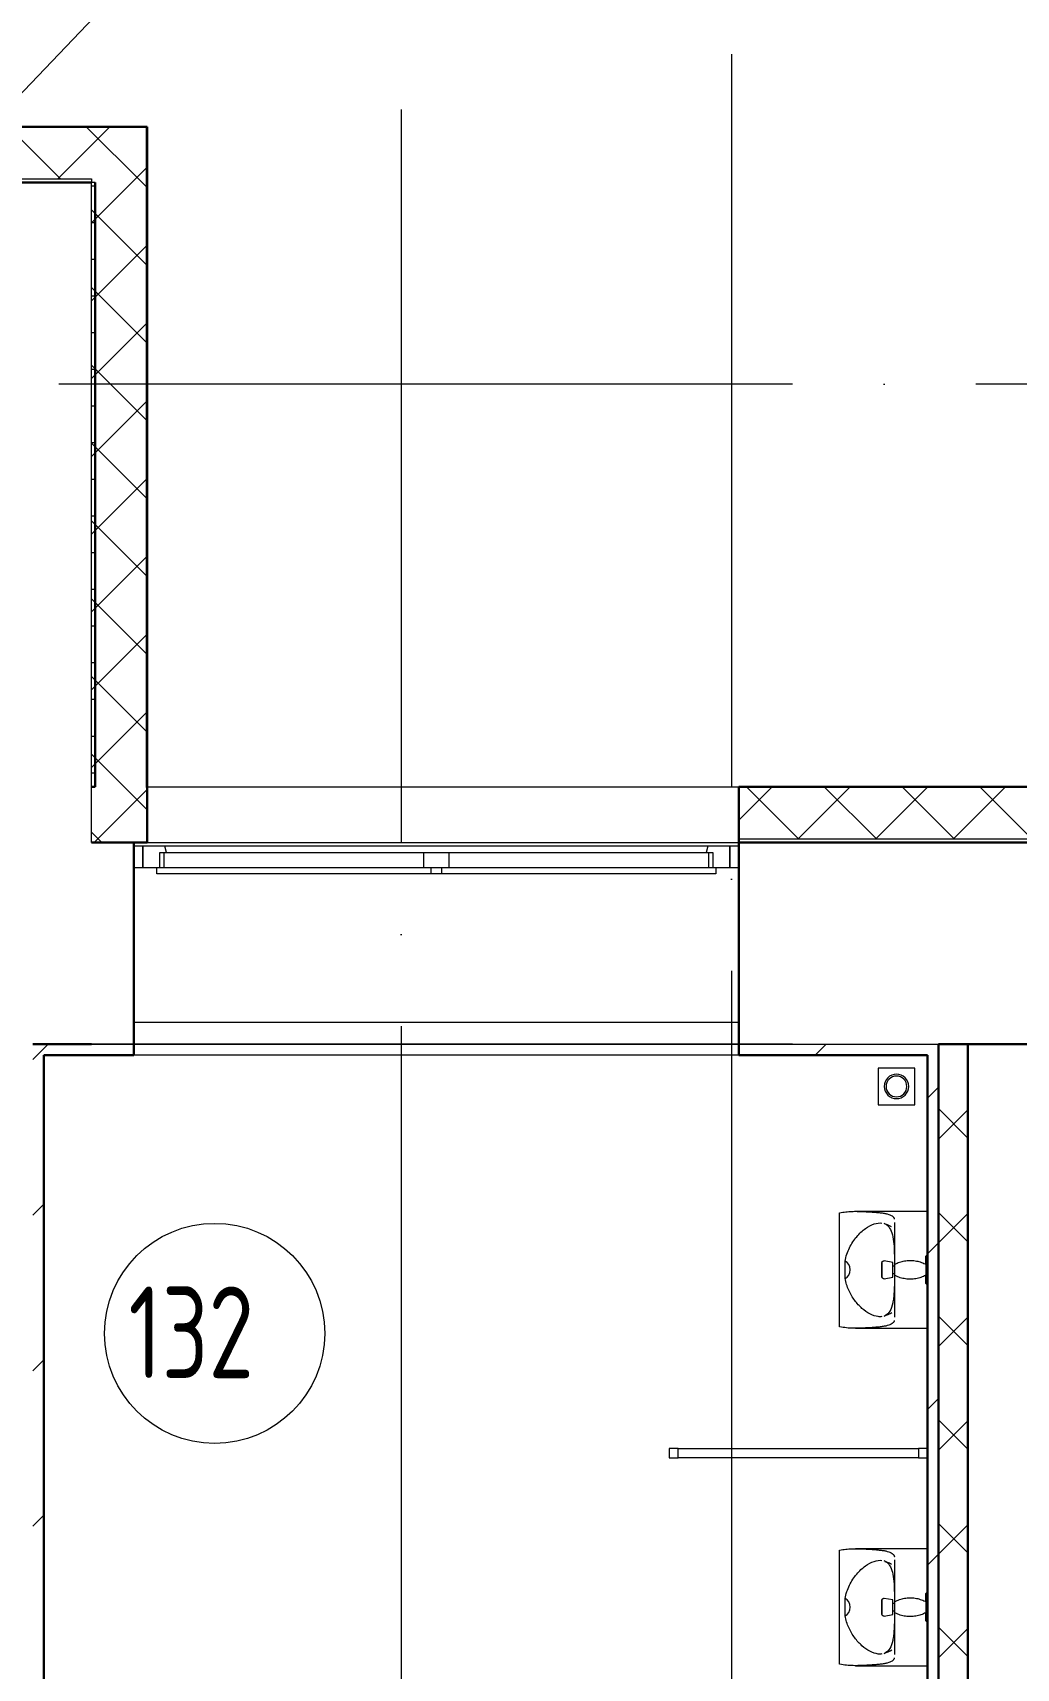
# Model space of a CAD drawing. Header units: millimetres. Extents: x -87434 to 499450, y -468665 to 122144.
# Drawn here: x -17663 to -14981, y -7045 to -2585 of the extents above; entities that cross this region are included whole.
import ezdxf

# ---------------------------------------------------------------- set-up
doc = ezdxf.new("R2010")
doc.units = ezdxf.units.MM
doc.linetypes.add('ADSK_Линия сетки', pattern=[25, 20, -2.5, 0, -2.5])
for name, color, linetype, lineweight in [('_ Окна', 7, 'Continuous', 9), ('Витраж', 7, 'Continuous', 9), ('Марки помещений', 252, 'Continuous', 20), ('Окна', 252, 'Continuous', 9), ('Оси', 252, 'Continuous', 9), ('Сантехника', 252, 'Continuous', 9), ('Стены внутренние', 7, 'Continuous', 18), ('Стены наружные', 7, 'Continuous', 18), ('Стены штриховка', 252, 'Continuous', 9)]:
    doc.layers.add(name, color=color, linetype=linetype, lineweight=lineweight)
doc.layers.add('Радиофикация', color=7, linetype='Continuous')
doc.styles.add('GOST Common_3', font='', dxfattribs={"height": 3.5})
doc.styles.get('GOST Common_3').set_extended_font_data('GOST 2.304 type A')

# ---------------------------------------------------------------- blocks, each defined once
blk = doc.blocks.new('1 этаж')
at = {"layer": '_ Окна', "color": 251, "true_color": 0x636466}
for p, q in [((-17360.4, -4803.7), (-17385.4, -4803.7)), ((-17360.4, -4861.7), (-17360.4, -4803.7)), ((-15735.4, -4803.7), (-15760.4, -4803.7)), ((-15760.4, -4803.7), (-15760.4, -4861.7)), ((-17385.4, -4861.7), (-17360.4, -4861.7)), ((-15760.4, -4861.7), (-15735.4, -4861.7))]:
    blk.add_line(p, q, dxfattribs=at)
at = {"layer": '_ Окна', "color": 251, "lineweight": 18, "true_color": 0x636466}
for p, q in [((-17300.9, -4803.7), (-17360.4, -4803.7)), ((-17360.4, -4803.7), (-17360.4, -4861.7)), ((-17296.4, -4820.7), (-17300.9, -4803.7)), ((-15819.8, -4803.7), (-15824.4, -4820.7)), ((-15760.4, -4803.7), (-15819.8, -4803.7)), ((-15760.4, -4861.7), (-15760.4, -4803.7)), ((-17314.4, -4861.7), (-17314.4, -4820.7)), ((-17314.4, -4820.7), (-17302.4, -4820.7)), ((-15818.4, -4820.7), (-15806.4, -4820.7)), ((-15806.4, -4820.7), (-15806.4, -4861.7)), ((-17360.4, -4861.7), (-17322.4, -4861.7)), ((-15798.4, -4861.7), (-15760.4, -4861.7))]:
    blk.add_line(p, q, dxfattribs=at)
at = {"layer": 'Витраж', "color": 251, "true_color": 0x636466, "extrusion": (0, 0, -1)}
for p, q in [((-15925.8, -6446.2), (-15925.8, -6471.2)), ((-15900.8, -6446.2), (-15925.8, -6446.2)), ((-15900.8, -6471.2), (-15900.8, -6446.2)), ((-15925.8, -6471.2), (-15900.8, -6471.2))]:
    blk.add_line(p, q, dxfattribs=at)
at = {"layer": 'Витраж', "color": 251, "true_color": 0x636466}
for p, q in [((-15900.8, -6471.2), (-15900.8, -6446.2)), ((-15900.8, -6446.2), (-15245.8, -6446.2)), ((-15245.8, -6446.2), (-15245.8, -6471.2)), ((-15220.8, -6446.2), (-15245.8, -6446.2)), ((-15245.8, -6446.2), (-15245.8, -6471.2)), ((-15245.8, -6471.2), (-15900.8, -6471.2)), ((-15245.8, -6471.2), (-15220.8, -6471.2))]:
    blk.add_line(p, q, dxfattribs=at)
at = {"layer": 'Марки помещений', "color": 251, "true_color": 0x636466}
blk.add_circle((-17164.8, -6132.1), 300, dxfattribs=at)
at = {"layer": 'Окна', "color": 251, "true_color": 0x636466}
for p, q in [((-15819.8, -4803.7), (-17300.9, -4803.7)), ((-17302.4, -4820.7), (-16595.4, -4820.7)), ((-17302.4, -4861.7), (-17302.4, -4820.7)), ((-16595.4, -4820.7), (-16525.4, -4820.7)), ((-16595.4, -4820.7), (-16595.4, -4861.7)), ((-16525.4, -4820.7), (-15818.4, -4820.7)), ((-16525.4, -4861.7), (-16525.4, -4820.7)), ((-15818.4, -4820.7), (-15818.4, -4861.7)), ((-17322.4, -4861.7), (-16575.4, -4861.7)), ((-17322.4, -4878.7), (-17322.4, -4861.7)), ((-16575.4, -4878.7), (-17322.4, -4878.7)), ((-16575.4, -4861.7), (-16545.4, -4861.7)), ((-16575.4, -4861.7), (-16575.4, -4878.7)), ((-16545.4, -4878.7), (-16575.4, -4878.7)), ((-16545.4, -4861.7), (-15798.4, -4861.7)), ((-16545.4, -4878.7), (-16545.4, -4861.7)), ((-15798.4, -4878.7), (-16545.4, -4878.7)), ((-15798.4, -4861.7), (-15798.4, -4878.7))]:
    blk.add_line(p, q, dxfattribs=at)
at = {"layer": 'Оси', "color": 251, "linetype": 'ADSK_Линия сетки', "ltscale": 100, "true_color": 0x636466}
for p, q in [((-16655.8, 32206.9), (-16655.8, -33769.9)), ((-15755.8, -2643.7), (-15755.8, -32499.9)), ((4411.5, -3543.7), (-72528.1, -3543.7)), ((4411.5, -5343.7), (-72528.1, -5343.7))]:
    blk.add_line(p, q, dxfattribs=at)
at = {"layer": 'Сантехника', "color": 251, "true_color": 0x636466}
for p, q in [((-15355.8, -5408.7), (-15355.8, -5508.7)), ((-15255.8, -5408.7), (-15355.8, -5408.7)), ((-15255.8, -5508.7), (-15255.8, -5408.7)), ((-15355.8, -5508.7), (-15255.8, -5508.7)), ((-15460.8, -6114.2), (-15460.8, -5803.2)), ((-15220.8, -5799.3), (-15417.9, -5799.3)), ((-15311, -5848.7), (-15311, -5950.1)), ((-15446, -5958.7), (-15446, -5935.2)), ((-15446, -5982.3), (-15446, -5958.7)), ((-15315.8, -5938.7), (-15339.5, -5934.6)), ((-15315.8, -5958.7), (-15315.8, -5938.7)), ((-15310.8, -5948.7), (-15315.8, -5948.7)), ((-15315.8, -5978.7), (-15315.8, -5958.7)), ((-15315.8, -5968.7), (-15310.8, -5968.7)), ((-15311.2, -5934.9), (-15311.2, -5950.1)), ((-15311.2, -5967.4), (-15311.2, -5982.6)), ((-15311, -5967.4), (-15311, -6068.7)), ((-15310.8, -5943.7), (-15310.8, -5958.7)), ((-15310.8, -5958.7), (-15310.8, -5973.7)), ((-15339.5, -5982.9), (-15315.8, -5978.7)), ((-15417.9, -6118.2), (-15220.8, -6118.2)), ((-15460.8, -7034.2), (-15460.8, -6723.2)), ((-15220.8, -6719.3), (-15417.9, -6719.3)), ((-15311, -6768.7), (-15311, -6870.1)), ((-15446, -6878.7), (-15446, -6855.2)), ((-15315.8, -6858.7), (-15339.5, -6854.6)), ((-15315.8, -6878.7), (-15315.8, -6858.7)), ((-15311.2, -6854.9), (-15311.2, -6870.1)), ((-15310.8, -6863.7), (-15310.8, -6878.7)), ((-15446, -6902.3), (-15446, -6878.7)), ((-15339.5, -6902.9), (-15315.8, -6898.7)), ((-15310.8, -6868.7), (-15315.8, -6868.7)), ((-15315.8, -6898.7), (-15315.8, -6878.7)), ((-15315.8, -6888.7), (-15310.8, -6888.7)), ((-15311.2, -6887.4), (-15311.2, -6902.6)), ((-15311, -6887.4), (-15311, -6988.7)), ((-15310.8, -6878.7), (-15310.8, -6893.7)), ((-15417.9, -7038.2), (-15220.8, -7038.2))]:
    blk.add_line(p, q, dxfattribs=at)
at = {"layer": 'Сантехника', "color": 251, "true_color": 0x636466, "flags": 128}
for points in [[(-15319.4, -5841.9), (-15324.6, -5839.1), (-15330, -5836.5), (-15335.5, -5834.2), (-15339.5, -5832.6)], [(-15225.8, -5923.7), (-15225.8, -5923.5), (-15225.8, -5923.3), (-15225.8, -5923.1), (-15225.7, -5922.9), (-15225.7, -5922.7), (-15225.7, -5922.5), (-15225.6, -5922.3), (-15225.5, -5922.2), (-15225.5, -5922), (-15225.4, -5921.8), (-15225.3, -5921.6), (-15225.2, -5921.4), (-15225.1, -5921.2), (-15225, -5921.1), (-15224.9, -5920.9), (-15224.8, -5920.7), (-15224.7, -5920.6), (-15224.6, -5920.4), (-15224.4, -5920.3), (-15224.3, -5920.1), (-15224.1, -5920), (-15224, -5919.9), (-15223.8, -5919.8), (-15223.7, -5919.6), (-15223.5, -5919.5), (-15223.3, -5919.4), (-15223.2, -5919.3), (-15223, -5919.2), (-15222.8, -5919.1), (-15222.6, -5919.1), (-15222.4, -5919), (-15222.2, -5918.9), (-15222, -5918.9), (-15221.8, -5918.8), (-15221.7, -5918.8), (-15221.5, -5918.8), (-15221.3, -5918.8), (-15221.1, -5918.7), (-15220.9, -5918.7), (-15220.8, -5918.7)], [(-15225.8, -5942.6), (-15225.8, -5941.3), (-15225.8, -5940.1), (-15225.8, -5939), (-15225.8, -5937.8), (-15225.8, -5936.7), (-15225.8, -5935.7), (-15225.8, -5934.6), (-15225.8, -5933.6), (-15225.8, -5932.7), (-15225.8, -5931.8), (-15225.8, -5930.9), (-15225.8, -5930.1), (-15225.8, -5929.3), (-15225.8, -5928.5), (-15225.8, -5927.9), (-15225.8, -5927.2), (-15225.8, -5926.6), (-15225.8, -5926.1), (-15225.8, -5925.6), (-15225.8, -5925.2), (-15225.8, -5924.8), (-15225.8, -5924.5), (-15225.8, -5924.2), (-15225.8, -5924), (-15225.8, -5923.9), (-15225.8, -5923.8), (-15225.8, -5923.7)], [(-15225.8, -5923.7), (-15225.8, -5923.8), (-15225.8, -5923.8), (-15225.8, -5924), (-15225.8, -5924.2), (-15225.8, -5924.4), (-15225.8, -5924.7), (-15225.8, -5925.1), (-15225.8, -5925.5), (-15225.8, -5926), (-15225.8, -5926.5), (-15225.8, -5927.1), (-15225.8, -5927.7), (-15225.8, -5928.4), (-15225.8, -5929.1), (-15225.8, -5929.8), (-15225.8, -5930.7), (-15225.8, -5931.5), (-15225.8, -5932.4), (-15225.8, -5933.4), (-15225.8, -5934.3), (-15225.8, -5935.4), (-15225.8, -5936.4), (-15225.8, -5937.5), (-15225.8, -5938.7), (-15225.8, -5939.8), (-15225.8, -5941), (-15225.8, -5942.2), (-15225.8, -5943.5), (-15225.8, -5944.8), (-15225.8, -5946), (-15225.8, -5947.4), (-15225.8, -5948.7), (-15225.8, -5950), (-15225.8, -5951.4), (-15225.8, -5952.8), (-15225.8, -5954.2), (-15225.8, -5955.6), (-15225.8, -5957), (-15225.8, -5958.4), (-15225.8, -5958.7)], [(-15345.3, -5939.5), (-15345.3, -5939.3), (-15345.3, -5939.1), (-15345.3, -5938.9), (-15345.3, -5938.7), (-15345.2, -5938.5), (-15345.2, -5938.3), (-15345.2, -5938.1), (-15345.1, -5937.9), (-15345, -5937.7), (-15345, -5937.5), (-15344.9, -5937.4), (-15344.8, -5937.2), (-15344.7, -5937), (-15344.6, -5936.8), (-15344.5, -5936.7), (-15344.4, -5936.5), (-15344.2, -5936.3), (-15344.1, -5936.2), (-15344, -5936), (-15343.8, -5935.9), (-15343.7, -5935.8), (-15343.5, -5935.6), (-15343.4, -5935.5), (-15343.2, -5935.4), (-15343, -5935.3), (-15342.9, -5935.2), (-15342.7, -5935.1), (-15342.5, -5935), (-15342.3, -5934.9), (-15342.2, -5934.8), (-15342, -5934.8), (-15341.8, -5934.7), (-15341.6, -5934.6), (-15341.4, -5934.6), (-15341.2, -5934.6), (-15341, -5934.5), (-15340.8, -5934.5), (-15340.6, -5934.5), (-15340.4, -5934.5), (-15340.2, -5934.5), (-15340, -5934.5), (-15339.8, -5934.5), (-15339.6, -5934.5), (-15339.5, -5934.6)], [(-15345.3, -5958.7), (-15345.3, -5958), (-15345.3, -5957.2), (-15345.3, -5956.4), (-15345.3, -5955.7), (-15345.3, -5954.9), (-15345.3, -5954.2), (-15345.3, -5953.4), (-15345.3, -5952.7), (-15345.3, -5951.9), (-15345.3, -5951.2), (-15345.3, -5950.5), (-15345.3, -5949.8), (-15345.3, -5949.2), (-15345.3, -5948.5), (-15345.3, -5947.9), (-15345.3, -5947.2), (-15345.3, -5946.6), (-15345.3, -5946), (-15345.3, -5945.5), (-15345.3, -5944.9), (-15345.3, -5944.4), (-15345.3, -5943.9), (-15345.3, -5943.4), (-15345.3, -5943), (-15345.3, -5942.5), (-15345.3, -5942.1), (-15345.3, -5941.8), (-15345.3, -5941.4), (-15345.3, -5941.1), (-15345.3, -5940.8), (-15345.3, -5940.5), (-15345.3, -5940.3), (-15345.3, -5940.1), (-15345.3, -5939.9), (-15345.3, -5939.8), (-15345.3, -5939.6), (-15345.3, -5939.6), (-15345.3, -5939.5), (-15345.3, -5939.5)], [(-15345.3, -5939.5), (-15345.3, -5939.5), (-15345.3, -5939.5), (-15345.3, -5939.6), (-15345.3, -5939.7), (-15345.3, -5939.9), (-15345.3, -5940), (-15345.3, -5940.2), (-15345.3, -5940.5), (-15345.3, -5940.7), (-15345.3, -5941), (-15345.3, -5941.3), (-15345.3, -5941.7), (-15345.3, -5942), (-15345.3, -5942.4), (-15345.3, -5942.8), (-15345.3, -5943.3), (-15345.3, -5943.8), (-15345.3, -5944.3), (-15345.3, -5944.8), (-15345.3, -5945.3), (-15345.3, -5945.9), (-15345.3, -5946.5), (-15345.3, -5947.1), (-15345.3, -5947.7), (-15345.3, -5948.3), (-15345.3, -5949), (-15345.3, -5949.7), (-15345.3, -5950.3), (-15345.3, -5951), (-15345.3, -5951.8), (-15345.3, -5952.5), (-15345.3, -5953.2), (-15345.3, -5954), (-15345.3, -5954.7), (-15345.3, -5955.5), (-15345.3, -5956.2), (-15345.3, -5957), (-15345.3, -5957.8), (-15345.3, -5958.5), (-15345.3, -5958.7)], [(-15345.3, -5958.7), (-15345.3, -5959.5), (-15345.3, -5960.3), (-15345.3, -5961), (-15345.3, -5961.8), (-15345.3, -5962.6), (-15345.3, -5963.3), (-15345.3, -5964.1), (-15345.3, -5964.8), (-15345.3, -5965.5), (-15345.3, -5966.2), (-15345.3, -5966.9), (-15345.3, -5967.6), (-15345.3, -5968.3), (-15345.3, -5969), (-15345.3, -5969.6), (-15345.3, -5970.2), (-15345.3, -5970.8), (-15345.3, -5971.4), (-15345.3, -5972), (-15345.3, -5972.5), (-15345.3, -5973.1), (-15345.3, -5973.6), (-15345.3, -5974), (-15345.3, -5974.5), (-15345.3, -5974.9), (-15345.3, -5975.3), (-15345.3, -5975.7), (-15345.3, -5976.1), (-15345.3, -5976.4), (-15345.3, -5976.7), (-15345.3, -5976.9), (-15345.3, -5977.2), (-15345.3, -5977.4), (-15345.3, -5977.6), (-15345.3, -5977.7), (-15345.3, -5977.8), (-15345.3, -5977.9), (-15345.3, -5978), (-15345.3, -5978)], [(-15345.3, -5978), (-15345.3, -5978), (-15345.3, -5977.9), (-15345.3, -5977.8), (-15345.3, -5977.7), (-15345.3, -5977.6), (-15345.3, -5977.4), (-15345.3, -5977.2), (-15345.3, -5977), (-15345.3, -5976.7), (-15345.3, -5976.5), (-15345.3, -5976.1), (-15345.3, -5975.8), (-15345.3, -5975.4), (-15345.3, -5975), (-15345.3, -5974.6), (-15345.3, -5974.2), (-15345.3, -5973.7), (-15345.3, -5973.2), (-15345.3, -5972.7), (-15345.3, -5972.1), (-15345.3, -5971.6), (-15345.3, -5971), (-15345.3, -5970.4), (-15345.3, -5969.8), (-15345.3, -5969.1), (-15345.3, -5968.5), (-15345.3, -5967.8), (-15345.3, -5967.1), (-15345.3, -5966.4), (-15345.3, -5965.7), (-15345.3, -5965), (-15345.3, -5964.3), (-15345.3, -5963.5), (-15345.3, -5962.8), (-15345.3, -5962), (-15345.3, -5961.2), (-15345.3, -5960.5), (-15345.3, -5959.7), (-15345.3, -5958.9), (-15345.3, -5958.7)], [(-15310.8, -5943.7), (-15307.6, -5942.1), (-15304.3, -5940.6), (-15301, -5939.2), (-15297.6, -5938), (-15294.2, -5936.9), (-15290.7, -5935.9), (-15287.2, -5935.1), (-15283.7, -5934.4), (-15280.1, -5933.8), (-15276.6, -5933.4), (-15273, -5933.2), (-15269.4, -5933.1), (-15265.8, -5933.1), (-15262.2, -5933.3), (-15258.6, -5933.6), (-15255, -5934.1), (-15251.5, -5934.7), (-15247.9, -5935.4), (-15244.5, -5936.3), (-15241, -5937.3), (-15237.6, -5938.5), (-15234.2, -5939.8), (-15230.9, -5941.2), (-15227.7, -5942.7), (-15225.8, -5943.7)], [(-15225.8, -5973.7), (-15229, -5975.4), (-15232.3, -5976.9), (-15235.6, -5978.2), (-15239, -5979.5), (-15242.4, -5980.6), (-15245.9, -5981.6), (-15249.4, -5982.4), (-15252.9, -5983.1), (-15256.5, -5983.6), (-15260.1, -5984), (-15263.6, -5984.3), (-15267.2, -5984.4), (-15270.8, -5984.4), (-15274.4, -5984.2), (-15278, -5983.9), (-15281.6, -5983.4), (-15285.1, -5982.8), (-15288.7, -5982.1), (-15292.2, -5981.2), (-15295.6, -5980.2), (-15299, -5979), (-15302.4, -5977.7), (-15305.7, -5976.3), (-15308.9, -5974.7), (-15310.8, -5973.7)], [(-15225.8, -5958.7), (-15225.8, -5960.1), (-15225.8, -5961.5), (-15225.8, -5962.9), (-15225.8, -5964.3), (-15225.8, -5965.7), (-15225.8, -5967.1), (-15225.8, -5968.4), (-15225.8, -5969.7), (-15225.8, -5971.1), (-15225.8, -5972.4), (-15225.8, -5973.6), (-15225.8, -5974.9), (-15225.8, -5976.1), (-15225.8, -5977.3), (-15225.8, -5978.5), (-15225.8, -5979.6), (-15225.8, -5980.7), (-15225.8, -5981.8), (-15225.8, -5982.8), (-15225.8, -5983.8), (-15225.8, -5984.8), (-15225.8, -5985.7), (-15225.8, -5986.6), (-15225.8, -5987.4), (-15225.8, -5988.2), (-15225.8, -5988.9), (-15225.8, -5989.6), (-15225.8, -5990.2), (-15225.8, -5990.8), (-15225.8, -5991.4), (-15225.8, -5991.8), (-15225.8, -5992.3), (-15225.8, -5992.6), (-15225.8, -5993), (-15225.8, -5993.2), (-15225.8, -5993.4), (-15225.8, -5993.6), (-15225.8, -5993.7), (-15225.8, -5993.7)], [(-15225.8, -5993.7), (-15225.8, -5993.7), (-15225.8, -5993.6), (-15225.8, -5993.5), (-15225.8, -5993.3), (-15225.8, -5993), (-15225.8, -5992.7), (-15225.8, -5992.4), (-15225.8, -5992), (-15225.8, -5991.5), (-15225.8, -5991), (-15225.8, -5990.4), (-15225.8, -5989.8), (-15225.8, -5989.1), (-15225.8, -5988.4), (-15225.8, -5987.6), (-15225.8, -5986.8), (-15225.8, -5985.9), (-15225.8, -5985), (-15225.8, -5984.1), (-15225.8, -5983.1), (-15225.8, -5982.1), (-15225.8, -5981), (-15225.8, -5979.9), (-15225.8, -5978.8), (-15225.8, -5977.6), (-15225.8, -5976.4), (-15225.8, -5975.2), (-15225.8, -5974)], [(-15339.5, -5982.9), (-15339.7, -5982.9), (-15339.9, -5983), (-15340.1, -5983), (-15340.3, -5983), (-15340.5, -5983), (-15340.7, -5983), (-15340.9, -5983), (-15341.1, -5982.9), (-15341.3, -5982.9), (-15341.5, -5982.9), (-15341.7, -5982.8), (-15341.8, -5982.8), (-15342, -5982.7), (-15342.2, -5982.6), (-15342.4, -5982.5), (-15342.6, -5982.4), (-15342.8, -5982.4), (-15342.9, -5982.3), (-15343.1, -5982.1), (-15343.3, -5982), (-15343.4, -5981.9), (-15343.6, -5981.8), (-15343.7, -5981.7), (-15343.9, -5981.5), (-15344, -5981.4), (-15344.2, -5981.2), (-15344.3, -5981.1), (-15344.4, -5980.9), (-15344.5, -5980.7), (-15344.6, -5980.6), (-15344.7, -5980.4), (-15344.8, -5980.2), (-15344.9, -5980), (-15345, -5979.9), (-15345.1, -5979.7), (-15345.1, -5979.5), (-15345.2, -5979.3), (-15345.2, -5979.1), (-15345.3, -5978.9), (-15345.3, -5978.7), (-15345.3, -5978.5), (-15345.3, -5978.3), (-15345.3, -5978.1), (-15345.3, -5978)], [(-15220.8, -5998.7), (-15221, -5998.7), (-15221.2, -5998.7), (-15221.4, -5998.7), (-15221.6, -5998.7), (-15221.8, -5998.6), (-15222, -5998.6), (-15222.2, -5998.5), (-15222.4, -5998.5), (-15222.6, -5998.4), (-15222.7, -5998.3), (-15222.9, -5998.3), (-15223.1, -5998.2), (-15223.3, -5998.1), (-15223.5, -5998), (-15223.6, -5997.9), (-15223.8, -5997.7), (-15223.9, -5997.6), (-15224.1, -5997.5), (-15224.2, -5997.4), (-15224.4, -5997.2), (-15224.5, -5997.1), (-15224.7, -5996.9), (-15224.8, -5996.8), (-15224.9, -5996.6), (-15225, -5996.4), (-15225.1, -5996.3), (-15225.2, -5996.1), (-15225.3, -5995.9), (-15225.4, -5995.7), (-15225.5, -5995.5), (-15225.5, -5995.4), (-15225.6, -5995.2), (-15225.6, -5995), (-15225.7, -5994.8), (-15225.7, -5994.6), (-15225.8, -5994.4), (-15225.8, -5994.2), (-15225.8, -5994), (-15225.8, -5993.8), (-15225.8, -5993.7)], [(-15339.5, -6084.8), (-15333.9, -6082.6), (-15328.4, -6080.2), (-15323.1, -6077.6), (-15318, -6074.8)], [(-15319.4, -6761.9), (-15324.6, -6759.1), (-15330, -6756.5), (-15335.5, -6754.2), (-15339.5, -6752.6)], [(-15345.3, -6859.5), (-15345.3, -6859.3), (-15345.3, -6859.1), (-15345.3, -6858.9), (-15345.3, -6858.7), (-15345.2, -6858.5), (-15345.2, -6858.3), (-15345.2, -6858.1), (-15345.1, -6857.9), (-15345, -6857.7), (-15345, -6857.5), (-15344.9, -6857.4), (-15344.8, -6857.2), (-15344.7, -6857), (-15344.6, -6856.8), (-15344.5, -6856.7), (-15344.4, -6856.5), (-15344.2, -6856.3), (-15344.1, -6856.2), (-15344, -6856), (-15343.8, -6855.9), (-15343.7, -6855.8), (-15343.5, -6855.6), (-15343.4, -6855.5), (-15343.2, -6855.4), (-15343, -6855.3), (-15342.9, -6855.2), (-15342.7, -6855.1), (-15342.5, -6855), (-15342.3, -6854.9), (-15342.2, -6854.8), (-15342, -6854.8), (-15341.8, -6854.7), (-15341.6, -6854.6), (-15341.4, -6854.6), (-15341.2, -6854.6), (-15341, -6854.5), (-15340.8, -6854.5), (-15340.6, -6854.5), (-15340.4, -6854.5), (-15340.2, -6854.5), (-15340, -6854.5), (-15339.8, -6854.5), (-15339.6, -6854.5), (-15339.5, -6854.6)], [(-15345.3, -6878.7), (-15345.3, -6878), (-15345.3, -6877.2), (-15345.3, -6876.4), (-15345.3, -6875.7), (-15345.3, -6874.9), (-15345.3, -6874.2), (-15345.3, -6873.4), (-15345.3, -6872.7), (-15345.3, -6871.9), (-15345.3, -6871.2), (-15345.3, -6870.5), (-15345.3, -6869.8), (-15345.3, -6869.2), (-15345.3, -6868.5), (-15345.3, -6867.9), (-15345.3, -6867.2), (-15345.3, -6866.6), (-15345.3, -6866), (-15345.3, -6865.5), (-15345.3, -6864.9), (-15345.3, -6864.4), (-15345.3, -6863.9), (-15345.3, -6863.4), (-15345.3, -6863), (-15345.3, -6862.5), (-15345.3, -6862.1), (-15345.3, -6861.8), (-15345.3, -6861.4), (-15345.3, -6861.1), (-15345.3, -6860.8), (-15345.3, -6860.5), (-15345.3, -6860.3), (-15345.3, -6860.1), (-15345.3, -6859.9), (-15345.3, -6859.8), (-15345.3, -6859.6), (-15345.3, -6859.6), (-15345.3, -6859.5), (-15345.3, -6859.5)], [(-15345.3, -6859.5), (-15345.3, -6859.5), (-15345.3, -6859.5), (-15345.3, -6859.6), (-15345.3, -6859.7), (-15345.3, -6859.9), (-15345.3, -6860), (-15345.3, -6860.2), (-15345.3, -6860.5), (-15345.3, -6860.7), (-15345.3, -6861), (-15345.3, -6861.3), (-15345.3, -6861.7), (-15345.3, -6862), (-15345.3, -6862.4), (-15345.3, -6862.8), (-15345.3, -6863.3), (-15345.3, -6863.8), (-15345.3, -6864.3), (-15345.3, -6864.8), (-15345.3, -6865.3), (-15345.3, -6865.9), (-15345.3, -6866.5), (-15345.3, -6867.1), (-15345.3, -6867.7), (-15345.3, -6868.3), (-15345.3, -6869), (-15345.3, -6869.7), (-15345.3, -6870.3), (-15345.3, -6871), (-15345.3, -6871.8), (-15345.3, -6872.5), (-15345.3, -6873.2), (-15345.3, -6874), (-15345.3, -6874.7), (-15345.3, -6875.5), (-15345.3, -6876.2), (-15345.3, -6877), (-15345.3, -6877.8), (-15345.3, -6878.5), (-15345.3, -6878.7)], [(-15310.8, -6863.7), (-15307.6, -6862.1), (-15304.3, -6860.6), (-15301, -6859.2), (-15297.6, -6858), (-15294.2, -6856.9), (-15290.7, -6855.9), (-15287.2, -6855.1), (-15283.7, -6854.4), (-15280.1, -6853.8), (-15276.6, -6853.4), (-15273, -6853.2), (-15269.4, -6853.1), (-15265.8, -6853.1), (-15262.2, -6853.3), (-15258.6, -6853.6), (-15255, -6854.1), (-15251.5, -6854.7), (-15247.9, -6855.4), (-15244.5, -6856.3), (-15241, -6857.3), (-15237.6, -6858.5), (-15234.2, -6859.8), (-15230.9, -6861.2), (-15227.7, -6862.7), (-15225.8, -6863.7)], [(-15225.8, -6843.7), (-15225.8, -6843.5), (-15225.8, -6843.3), (-15225.8, -6843.1), (-15225.7, -6842.9), (-15225.7, -6842.7), (-15225.7, -6842.5), (-15225.6, -6842.3), (-15225.5, -6842.2), (-15225.5, -6842), (-15225.4, -6841.8), (-15225.3, -6841.6), (-15225.2, -6841.4), (-15225.1, -6841.2), (-15225, -6841.1), (-15224.9, -6840.9), (-15224.8, -6840.7), (-15224.7, -6840.6), (-15224.6, -6840.4), (-15224.4, -6840.3), (-15224.3, -6840.1), (-15224.1, -6840), (-15224, -6839.9), (-15223.8, -6839.8), (-15223.7, -6839.6), (-15223.5, -6839.5), (-15223.3, -6839.4), (-15223.2, -6839.3), (-15223, -6839.2), (-15222.8, -6839.1), (-15222.6, -6839.1), (-15222.4, -6839), (-15222.2, -6838.9), (-15222, -6838.9), (-15221.8, -6838.8), (-15221.7, -6838.8), (-15221.5, -6838.8), (-15221.3, -6838.8), (-15221.1, -6838.7), (-15220.9, -6838.7), (-15220.8, -6838.7)], [(-15225.8, -6862.6), (-15225.8, -6861.3), (-15225.8, -6860.1), (-15225.8, -6859), (-15225.8, -6857.8), (-15225.8, -6856.7), (-15225.8, -6855.7), (-15225.8, -6854.6), (-15225.8, -6853.6), (-15225.8, -6852.7), (-15225.8, -6851.8), (-15225.8, -6850.9), (-15225.8, -6850.1), (-15225.8, -6849.3), (-15225.8, -6848.5), (-15225.8, -6847.9), (-15225.8, -6847.2), (-15225.8, -6846.6), (-15225.8, -6846.1), (-15225.8, -6845.6), (-15225.8, -6845.2), (-15225.8, -6844.8), (-15225.8, -6844.5), (-15225.8, -6844.2), (-15225.8, -6844), (-15225.8, -6843.9), (-15225.8, -6843.8), (-15225.8, -6843.7)], [(-15225.8, -6843.7), (-15225.8, -6843.8), (-15225.8, -6843.8), (-15225.8, -6844), (-15225.8, -6844.2), (-15225.8, -6844.4), (-15225.8, -6844.7), (-15225.8, -6845.1), (-15225.8, -6845.5), (-15225.8, -6846), (-15225.8, -6846.5), (-15225.8, -6847.1), (-15225.8, -6847.7), (-15225.8, -6848.4), (-15225.8, -6849.1), (-15225.8, -6849.8), (-15225.8, -6850.7), (-15225.8, -6851.5), (-15225.8, -6852.4), (-15225.8, -6853.4), (-15225.8, -6854.3), (-15225.8, -6855.4), (-15225.8, -6856.4), (-15225.8, -6857.5), (-15225.8, -6858.7), (-15225.8, -6859.8), (-15225.8, -6861), (-15225.8, -6862.2), (-15225.8, -6863.5), (-15225.8, -6864.8), (-15225.8, -6866), (-15225.8, -6867.4), (-15225.8, -6868.7), (-15225.8, -6870), (-15225.8, -6871.4), (-15225.8, -6872.8), (-15225.8, -6874.2), (-15225.8, -6875.6), (-15225.8, -6877), (-15225.8, -6878.4), (-15225.8, -6878.7)], [(-15345.3, -6878.7), (-15345.3, -6879.5), (-15345.3, -6880.3), (-15345.3, -6881), (-15345.3, -6881.8), (-15345.3, -6882.6), (-15345.3, -6883.3), (-15345.3, -6884.1), (-15345.3, -6884.8), (-15345.3, -6885.5), (-15345.3, -6886.2), (-15345.3, -6886.9), (-15345.3, -6887.6), (-15345.3, -6888.3), (-15345.3, -6889), (-15345.3, -6889.6), (-15345.3, -6890.2), (-15345.3, -6890.8), (-15345.3, -6891.4), (-15345.3, -6892), (-15345.3, -6892.5), (-15345.3, -6893.1), (-15345.3, -6893.6), (-15345.3, -6894), (-15345.3, -6894.5), (-15345.3, -6894.9), (-15345.3, -6895.3), (-15345.3, -6895.7), (-15345.3, -6896.1), (-15345.3, -6896.4), (-15345.3, -6896.7), (-15345.3, -6896.9), (-15345.3, -6897.2), (-15345.3, -6897.4), (-15345.3, -6897.6), (-15345.3, -6897.7), (-15345.3, -6897.8), (-15345.3, -6897.9), (-15345.3, -6898), (-15345.3, -6898)], [(-15345.3, -6898), (-15345.3, -6898), (-15345.3, -6897.9), (-15345.3, -6897.8), (-15345.3, -6897.7), (-15345.3, -6897.6), (-15345.3, -6897.4), (-15345.3, -6897.2), (-15345.3, -6897), (-15345.3, -6896.7), (-15345.3, -6896.5), (-15345.3, -6896.1), (-15345.3, -6895.8), (-15345.3, -6895.4), (-15345.3, -6895), (-15345.3, -6894.6), (-15345.3, -6894.2), (-15345.3, -6893.7), (-15345.3, -6893.2), (-15345.3, -6892.7), (-15345.3, -6892.1), (-15345.3, -6891.6), (-15345.3, -6891), (-15345.3, -6890.4), (-15345.3, -6889.8), (-15345.3, -6889.1), (-15345.3, -6888.5), (-15345.3, -6887.8), (-15345.3, -6887.1), (-15345.3, -6886.4), (-15345.3, -6885.7), (-15345.3, -6885), (-15345.3, -6884.3), (-15345.3, -6883.5), (-15345.3, -6882.8), (-15345.3, -6882), (-15345.3, -6881.2), (-15345.3, -6880.5), (-15345.3, -6879.7), (-15345.3, -6878.9), (-15345.3, -6878.7)], [(-15339.5, -6902.9), (-15339.7, -6902.9), (-15339.9, -6903), (-15340.1, -6903), (-15340.3, -6903), (-15340.5, -6903), (-15340.7, -6903), (-15340.9, -6903), (-15341.1, -6902.9), (-15341.3, -6902.9), (-15341.5, -6902.9), (-15341.7, -6902.8), (-15341.8, -6902.8), (-15342, -6902.7), (-15342.2, -6902.6), (-15342.4, -6902.5), (-15342.6, -6902.4), (-15342.8, -6902.4), (-15342.9, -6902.3), (-15343.1, -6902.1), (-15343.3, -6902), (-15343.4, -6901.9), (-15343.6, -6901.8), (-15343.7, -6901.7), (-15343.9, -6901.5), (-15344, -6901.4), (-15344.2, -6901.2), (-15344.3, -6901.1), (-15344.4, -6900.9), (-15344.5, -6900.7), (-15344.6, -6900.6), (-15344.7, -6900.4), (-15344.8, -6900.2), (-15344.9, -6900), (-15345, -6899.9), (-15345.1, -6899.7), (-15345.1, -6899.5), (-15345.2, -6899.3), (-15345.2, -6899.1), (-15345.3, -6898.9), (-15345.3, -6898.7), (-15345.3, -6898.5), (-15345.3, -6898.3), (-15345.3, -6898.1), (-15345.3, -6898)], [(-15225.8, -6893.7), (-15229, -6895.4), (-15232.3, -6896.9), (-15235.6, -6898.2), (-15239, -6899.5), (-15242.4, -6900.6), (-15245.9, -6901.6), (-15249.4, -6902.4), (-15252.9, -6903.1), (-15256.5, -6903.6), (-15260.1, -6904), (-15263.6, -6904.3), (-15267.2, -6904.4), (-15270.8, -6904.4), (-15274.4, -6904.2), (-15278, -6903.9), (-15281.6, -6903.4), (-15285.1, -6902.8), (-15288.7, -6902.1), (-15292.2, -6901.2), (-15295.6, -6900.2), (-15299, -6899), (-15302.4, -6897.7), (-15305.7, -6896.3), (-15308.9, -6894.7), (-15310.8, -6893.7)], [(-15225.8, -6878.7), (-15225.8, -6880.1), (-15225.8, -6881.5), (-15225.8, -6882.9), (-15225.8, -6884.3), (-15225.8, -6885.7), (-15225.8, -6887.1), (-15225.8, -6888.4), (-15225.8, -6889.7), (-15225.8, -6891.1), (-15225.8, -6892.4), (-15225.8, -6893.6), (-15225.8, -6894.9), (-15225.8, -6896.1), (-15225.8, -6897.3), (-15225.8, -6898.5), (-15225.8, -6899.6), (-15225.8, -6900.7), (-15225.8, -6901.8), (-15225.8, -6902.8), (-15225.8, -6903.8), (-15225.8, -6904.8), (-15225.8, -6905.7), (-15225.8, -6906.6), (-15225.8, -6907.4), (-15225.8, -6908.2), (-15225.8, -6908.9), (-15225.8, -6909.6), (-15225.8, -6910.2), (-15225.8, -6910.8), (-15225.8, -6911.4), (-15225.8, -6911.8), (-15225.8, -6912.3), (-15225.8, -6912.6), (-15225.8, -6913), (-15225.8, -6913.2), (-15225.8, -6913.4), (-15225.8, -6913.6), (-15225.8, -6913.7), (-15225.8, -6913.7)], [(-15225.8, -6913.7), (-15225.8, -6913.7), (-15225.8, -6913.6), (-15225.8, -6913.5), (-15225.8, -6913.3), (-15225.8, -6913), (-15225.8, -6912.7), (-15225.8, -6912.4), (-15225.8, -6912), (-15225.8, -6911.5), (-15225.8, -6911), (-15225.8, -6910.4), (-15225.8, -6909.8), (-15225.8, -6909.1), (-15225.8, -6908.4), (-15225.8, -6907.6), (-15225.8, -6906.8), (-15225.8, -6905.9), (-15225.8, -6905), (-15225.8, -6904.1), (-15225.8, -6903.1), (-15225.8, -6902.1), (-15225.8, -6901), (-15225.8, -6899.9), (-15225.8, -6898.8), (-15225.8, -6897.6), (-15225.8, -6896.4), (-15225.8, -6895.2), (-15225.8, -6894)], [(-15220.8, -6918.7), (-15221, -6918.7), (-15221.2, -6918.7), (-15221.4, -6918.7), (-15221.6, -6918.7), (-15221.8, -6918.6), (-15222, -6918.6), (-15222.2, -6918.5), (-15222.4, -6918.5), (-15222.6, -6918.4), (-15222.7, -6918.3), (-15222.9, -6918.3), (-15223.1, -6918.2), (-15223.3, -6918.1), (-15223.5, -6918), (-15223.6, -6917.9), (-15223.8, -6917.7), (-15223.9, -6917.6), (-15224.1, -6917.5), (-15224.2, -6917.4), (-15224.4, -6917.2), (-15224.5, -6917.1), (-15224.7, -6916.9), (-15224.8, -6916.8), (-15224.9, -6916.6), (-15225, -6916.4), (-15225.1, -6916.3), (-15225.2, -6916.1), (-15225.3, -6915.9), (-15225.4, -6915.7), (-15225.5, -6915.5), (-15225.5, -6915.4), (-15225.6, -6915.2), (-15225.6, -6915), (-15225.7, -6914.8), (-15225.7, -6914.6), (-15225.8, -6914.4), (-15225.8, -6914.2), (-15225.8, -6914), (-15225.8, -6913.8), (-15225.8, -6913.7)], [(-15339.5, -7004.8), (-15333.9, -7002.6), (-15328.4, -7000.2), (-15323.1, -6997.6), (-15318, -6994.8)]]:
    blk.add_lwpolyline(points, dxfattribs=at)
at = {"layer": 'Сантехника', "color": 251, "true_color": 0x636466}
for radius, start, end in [(33.3, 0, 180), (28.3, 0, 180), (33.3, 180, 0), (28.3, 180, 0), (28.3, 36, 36.7111), (28.3, 323.2889, 324)]:
    blk.add_arc((-15305.8, -5458.7), radius, start, end, dxfattribs=at)
for centre, major_axis, start_param, end_param in [((-15453.1, -5958.7), (0, 25), 4.712389, 5.943447), ((-15453.1, -5958.7), (0, -25), 0.339739, 1.570796), ((-15453.1, -6878.7), (0, 25), 4.712389, 5.943447), ((-15453.1, -6878.7), (0, -25), 0.339739, 1.570796)]:
    blk.add_ellipse(centre, major_axis=major_axis, ratio=0.859293, start_param=start_param, end_param=end_param, dxfattribs=at)
for points, knots in [([(-15460.8, -5803.2), (-15455.1, -5802.2), (-15444, -5800.5), (-15430.6, -5799.5), (-15420.4, -5799.2), (-15412.9, -5799.3), (-15405.5, -5799.5), (-15398.4, -5799.7), (-15391.4, -5800), (-15382.5, -5800.5), (-15372, -5801.1), (-15360.5, -5802), (-15349.6, -5803.1), (-15339.5, -5804.5), (-15330.5, -5806.4), (-15323.2, -5808.7), (-15318.4, -5811.3), (-15315.9, -5813.4), (-15314.6, -5814.8), (-15313.8, -5815.9), (-15313.1, -5817), (-15312.4, -5818.1), (-15312, -5819.2), (-15311.7, -5820), (-15311.6, -5820.6), (-15311.5, -5820.8), (-15311.5, -5821)], [-1, -1, -1, -1, -0.9416667, -0.8833333, -0.8541667, -0.825, -0.7958333, -0.7666667, -0.7375, -0.7083333, -0.65, -0.5916667, -0.5333333, -0.4666667, -0.4, -0.3333333, -0.2666667, -0.2333333, -0.2166667, -0.2, -0.1833333, -0.1666667, -0.15, -0.1416667, -0.1375, -0.1333333, -0.1333333, -0.1333333, -0.1333333]), ([(-15446, -5935.2), (-15444.8, -5928.7), (-15441.6, -5916.2), (-15434.3, -5898.5), (-15425.2, -5882.4), (-15410.9, -5863.4), (-15390.7, -5844.8), (-15366.3, -5832), (-15352.1, -5830.3), (-15345.9, -5831.1)], [0, 0, 0, 0, 0.0526316, 0.1052632, 0.1578947, 0.2105263, 0.3157895, 0.4210526, 0.5263158, 0.5263158, 0.5263158, 0.5263158]), ([(-15337.1, -5833.7), (-15334.4, -5834.9), (-15327.7, -5839.6), (-15319.6, -5852.3), (-15314.2, -5874.1), (-15312.2, -5897.4), (-15311.5, -5918.3), (-15311.3, -5929.2), (-15311.2, -5934.9)], [0.5789474, 0.5789474, 0.5789474, 0.5789474, 0.6315789, 0.7236842, 0.8157895, 0.9078947, 0.9539474, 1, 1, 1, 1]), ([(-15310.8, -5829.4), (-15310.8, -5829.6), (-15310.8, -5829.9), (-15310.8, -5830.5), (-15310.8, -5831.6), (-15310.8, -5833.2), (-15310.9, -5835.4), (-15310.9, -5838.5), (-15310.9, -5842.8), (-15311, -5846.7), (-15311, -5848.7)], [-0.06666667, -0.06666667, -0.06666667, -0.06666667, -0.06458333, -0.0625, -0.05833333, -0.05, -0.04166667, -0.03333333, -0.01666667, 0, 0, 0, 0]), ([(-15345.9, -6086.3), (-15349, -6086.8), (-15359, -6086.8), (-15377.4, -6080.6), (-15400, -6065), (-15420.4, -6043.1), (-15434.3, -6019.8), (-15442.2, -5998.9), (-15444.9, -5987.9), (-15446, -5982.3)], [0.4736842, 0.4736842, 0.4736842, 0.4736842, 0.5263158, 0.6315789, 0.7236842, 0.8157895, 0.9078947, 0.9539474, 1, 1, 1, 1]), ([(-15311.2, -5982.6), (-15311.3, -5989), (-15311.5, -6001.5), (-15312.2, -6019.2), (-15313.6, -6035.3), (-15316.5, -6054.3), (-15322.9, -6072.8), (-15331.7, -6081.3), (-15337.1, -6083.8)], [0, 0, 0, 0, 0.0526316, 0.1052632, 0.1578947, 0.2105263, 0.3157895, 0.4210526, 0.4210526, 0.4210526, 0.4210526]), ([(-15311.5, -6096.5), (-15311.5, -6096.5), (-15311.5, -6096.7), (-15311.7, -6097.2), (-15311.9, -6098), (-15312.3, -6099), (-15312.7, -6099.9), (-15313.2, -6100.7), (-15313.9, -6101.7), (-15314.6, -6102.7), (-15315.9, -6104), (-15318.4, -6106.2), (-15323.2, -6108.7), (-15330.5, -6111.1), (-15339.5, -6112.9), (-15350, -6114.4), (-15362.1, -6115.6), (-15375.5, -6116.6), (-15390.3, -6117.4), (-15403.8, -6118), (-15415, -6118.2), (-15426.5, -6118.2), (-15441.6, -6117.3), (-15454.3, -6115.4), (-15460.8, -6114.2)], [-0.8666667, -0.8666667, -0.8666667, -0.8666667, -0.865625, -0.8625, -0.85, -0.8375, -0.825, -0.8125, -0.8, -0.7833333, -0.7666667, -0.7333333, -0.6666667, -0.6, -0.5333333, -0.4666667, -0.4, -0.3333333, -0.2666667, -0.2, -0.1666667, -0.1333333, -0.0666667, 0, 0, 0, 0]), ([(-15311, -6068.7), (-15311, -6071.8), (-15310.9, -6076.1), (-15310.9, -6081), (-15310.8, -6084.3), (-15310.8, -6086.5), (-15310.8, -6087.7), (-15310.8, -6088), (-15310.8, -6088.1)], [-1, -1, -1, -1, -0.975, -0.9625, -0.95, -0.9375, -0.934375, -0.9328125, -0.9328125, -0.9328125, -0.9328125]), ([(-15460.8, -6723.2), (-15455.1, -6722.2), (-15444, -6720.5), (-15430.6, -6719.5), (-15420.4, -6719.2), (-15412.9, -6719.3), (-15405.5, -6719.5), (-15398.4, -6719.7), (-15391.4, -6720), (-15382.5, -6720.5), (-15372, -6721.1), (-15360.5, -6722), (-15349.6, -6723.1), (-15339.5, -6724.5), (-15330.5, -6726.4), (-15323.2, -6728.7), (-15318.4, -6731.3), (-15315.9, -6733.4), (-15314.6, -6734.8), (-15313.8, -6735.9), (-15313.1, -6737), (-15312.4, -6738.1), (-15312, -6739.2), (-15311.7, -6740), (-15311.6, -6740.6), (-15311.5, -6740.8), (-15311.5, -6741)], [-1, -1, -1, -1, -0.9416667, -0.8833333, -0.8541667, -0.825, -0.7958333, -0.7666667, -0.7375, -0.7083333, -0.65, -0.5916667, -0.5333333, -0.4666667, -0.4, -0.3333333, -0.2666667, -0.2333333, -0.2166667, -0.2, -0.1833333, -0.1666667, -0.15, -0.1416667, -0.1375, -0.1333333, -0.1333333, -0.1333333, -0.1333333]), ([(-15446, -6855.2), (-15444.8, -6848.7), (-15441.6, -6836.2), (-15434.3, -6818.5), (-15425.2, -6802.4), (-15410.9, -6783.4), (-15390.7, -6764.8), (-15366.3, -6752), (-15352.1, -6750.3), (-15345.9, -6751.1)], [0, 0, 0, 0, 0.0526316, 0.1052632, 0.1578947, 0.2105263, 0.3157895, 0.4210526, 0.5263158, 0.5263158, 0.5263158, 0.5263158]), ([(-15337.1, -6753.7), (-15334.4, -6754.9), (-15327.7, -6759.6), (-15319.6, -6772.3), (-15314.2, -6794.1), (-15312.2, -6817.4), (-15311.5, -6838.3), (-15311.3, -6849.2), (-15311.2, -6854.9)], [0.5789474, 0.5789474, 0.5789474, 0.5789474, 0.6315789, 0.7236842, 0.8157895, 0.9078947, 0.9539474, 1, 1, 1, 1]), ([(-15310.8, -6749.4), (-15310.8, -6749.6), (-15310.8, -6749.9), (-15310.8, -6750.5), (-15310.8, -6751.6), (-15310.8, -6753.2), (-15310.9, -6755.4), (-15310.9, -6758.5), (-15310.9, -6762.8), (-15311, -6766.7), (-15311, -6768.7)], [-0.06666667, -0.06666667, -0.06666667, -0.06666667, -0.06458333, -0.0625, -0.05833333, -0.05, -0.04166667, -0.03333333, -0.01666667, 0, 0, 0, 0]), ([(-15345.9, -7006.3), (-15349, -7006.8), (-15359, -7006.8), (-15377.4, -7000.6), (-15400, -6985), (-15420.4, -6963.1), (-15434.3, -6939.8), (-15442.2, -6918.9), (-15444.9, -6907.9), (-15446, -6902.3)], [0.4736842, 0.4736842, 0.4736842, 0.4736842, 0.5263158, 0.6315789, 0.7236842, 0.8157895, 0.9078947, 0.9539474, 1, 1, 1, 1]), ([(-15311.2, -6902.6), (-15311.3, -6909), (-15311.5, -6921.5), (-15312.2, -6939.2), (-15313.6, -6955.3), (-15316.5, -6974.3), (-15322.9, -6992.8), (-15331.7, -7001.3), (-15337.1, -7003.8)], [0, 0, 0, 0, 0.0526316, 0.1052632, 0.1578947, 0.2105263, 0.3157895, 0.4210526, 0.4210526, 0.4210526, 0.4210526]), ([(-15311, -6988.7), (-15311, -6991.8), (-15310.9, -6996.1), (-15310.9, -7001), (-15310.8, -7004.3), (-15310.8, -7006.5), (-15310.8, -7007.7), (-15310.8, -7008), (-15310.8, -7008.1)], [-1, -1, -1, -1, -0.975, -0.9625, -0.95, -0.9375, -0.934375, -0.9328125, -0.9328125, -0.9328125, -0.9328125]), ([(-15311.5, -7016.5), (-15311.5, -7016.5), (-15311.5, -7016.7), (-15311.7, -7017.2), (-15311.9, -7018), (-15312.3, -7019), (-15312.7, -7019.9), (-15313.2, -7020.7), (-15313.9, -7021.7), (-15314.6, -7022.7), (-15315.9, -7024), (-15318.4, -7026.2), (-15323.2, -7028.7), (-15330.5, -7031.1), (-15339.5, -7032.9), (-15350, -7034.4), (-15362.1, -7035.6), (-15375.5, -7036.6), (-15390.3, -7037.4), (-15403.8, -7038), (-15415, -7038.2), (-15426.5, -7038.2), (-15441.6, -7037.3), (-15454.3, -7035.4), (-15460.8, -7034.2)], [-0.8666667, -0.8666667, -0.8666667, -0.8666667, -0.865625, -0.8625, -0.85, -0.8375, -0.825, -0.8125, -0.8, -0.7833333, -0.7666667, -0.7333333, -0.6666667, -0.6, -0.5333333, -0.4666667, -0.4, -0.3333333, -0.2666667, -0.2, -0.1666667, -0.1333333, -0.0666667, 0, 0, 0, 0])]:
    blk.add_open_spline(points, degree=3, knots=knots, dxfattribs=at)
at = {"layer": 'Стены внутренние', "color": 251, "lineweight": 30, "true_color": 0x636466}
for p, q in [((-17348.8, -2841.7), (-18135.8, -2841.7)), ((-17348.8, -4793.7), (-17348.8, -2841.7)), ((-17500.8, -2993.7), (-18050.8, -2993.7)), ((-14615.8, -4641.7), (-15735.4, -4641.7)), ((-15735.4, -4641.7), (-15735.4, -4783.7)), ((-17500.8, -4793.7), (-17348.8, -4793.7)), ((-17385.4, -5343.7), (-17385.4, -4793.7)), ((-14615.8, -4793.7), (-15735.4, -4793.7)), ((-15735.4, -4793.7), (-15735.4, -5343.7)), ((-15110.8, -5343.7), (-14710.8, -5343.7))]:
    blk.add_line(p, q, dxfattribs=at)
at = {"layer": 'Стены внутренние', "color": 251, "linetype": 'Continuous', "lineweight": 9, "true_color": 0x636466}
for p, q in [((-17585, -2983.7), (-17725, -2843.7)), ((-17592.6, -2983.7), (-17452.6, -2843.7)), ((-17362.8, -2993.7), (-17512.8, -2843.7)), ((-17390.5, -2993.7), (-17350.8, -2954.1)), ((-17500.8, -3104.1), (-17390.5, -2993.7)), ((-17350.8, -3005.8), (-17362.8, -2993.7)), ((-17350.8, -3217.9), (-17500.8, -3067.9)), ((-17500.8, -3316.2), (-17350.8, -3166.2)), ((-17350.8, -3430), (-17500.8, -3280)), ((-17500.8, -3528.3), (-17350.8, -3378.3)), ((-17350.8, -3642.2), (-17500.8, -3492.2)), ((-17500.8, -3740.5), (-17350.8, -3590.5)), ((-17350.8, -3854.3), (-17500.8, -3704.3)), ((-17500.8, -3952.6), (-17350.8, -3802.6)), ((-17348.8, -3837.4), (-17350.8, -3833.9)), ((-17350.8, -4066.4), (-17500.8, -3916.4)), ((-17500.8, -4164.7), (-17350.8, -4014.7)), ((-17350.8, -4278.6), (-17500.8, -4128.6)), ((-17500.8, -4376.9), (-17350.8, -4226.9)), ((-17350.8, -4490.7), (-17500.8, -4340.7)), ((-17500.8, -4589), (-17350.8, -4439)), ((-17350.8, -4702.8), (-17500.8, -4552.8)), ((-17493.4, -4793.7), (-17350.8, -4651.1)), ((-17350.8, -4651.1), (-17348.8, -4649.1)), ((-15733.4, -4730.8), (-15646.4, -4643.7)), ((-15572.8, -4783.7), (-15712.8, -4643.7)), ((-15574.2, -4783.7), (-15434.2, -4643.7)), ((-15360.7, -4783.7), (-15500.7, -4643.7)), ((-15362.1, -4783.7), (-15222.1, -4643.7)), ((-15148.6, -4783.7), (-15288.6, -4643.7)), ((-15150, -4783.7), (-15010, -4643.7)), ((-14936.4, -4783.7), (-15076.4, -4643.7)), ((-17348.8, -4704.8), (-17350.8, -4702.8)), ((-17472, -4793.7), (-17500.8, -4764.9))]:
    blk.add_line(p, q, dxfattribs=at)
at = {"layer": 'Стены внутренние', "color": 251, "true_color": 0x636466}
for p, q in [((-17500.8, -4793.7), (-17500.8, -2993.7)), ((-17490.8, -2993.7), (-17500.8, -2993.7)), ((-17348.8, -4641.7), (-15735.4, -4641.7)), ((-17348.8, -4793.7), (-15735.4, -4793.7)), ((-17385.4, -5283.7), (-15735.4, -5283.7)), ((-17500.8, -5343.7), (-17385.4, -5343.7)), ((-15735.4, -5343.7), (-15190.8, -5343.7))]:
    blk.add_line(p, q, dxfattribs=at)
at = {"layer": 'Стены наружные', "color": 251, "linetype": 'Continuous', "lineweight": 9, "true_color": 0x636466}
for p, q in [((-17490.8, -3004), (-17500.8, -3004)), ((-17490.8, -3104), (-17500.8, -3104)), ((-17490.8, -3204), (-17500.8, -3204)), ((-17490.8, -3304), (-17500.8, -3304)), ((-17490.8, -3404), (-17500.8, -3404)), ((-17490.8, -3504), (-17500.8, -3504)), ((-17490.8, -3604), (-17500.8, -3604)), ((-17490.8, -3704), (-17500.8, -3704)), ((-17490.8, -3804), (-17500.8, -3804)), ((-17490.8, -3904), (-17500.8, -3904)), ((-17490.8, -4004), (-17500.8, -4004)), ((-17490.8, -4104), (-17500.8, -4104)), ((-17490.8, -4204), (-17500.8, -4204)), ((-17490.8, -4304), (-17500.8, -4304)), ((-17490.8, -4404), (-17500.8, -4404)), ((-17490.8, -4504), (-17500.8, -4504)), ((-17490.8, -4604), (-17500.8, -4604)), ((-17649.1, -5373.7), (-17619.1, -5343.7)), ((-15527.8, -5373.7), (-15497.8, -5343.7)), ((-17660.8, -5385.4), (-17649.1, -5373.7)), ((-15220.8, -5491), (-15190.8, -5461)), ((-15110.8, -5599.3), (-15190.8, -5519.3)), ((-15190.8, -5602.4), (-15110.8, -5522.4)), ((-17660.8, -5809.7), (-17630.8, -5779.7)), ((-15110.8, -5882.2), (-15190.8, -5802.2)), ((-15190.8, -5885.2), (-15110.8, -5805.2)), ((-15220.8, -5915.2), (-15190.8, -5885.2)), ((-15110.8, -6165), (-15190.8, -6085)), ((-15190.8, -6168.1), (-15110.8, -6088.1)), ((-17660.8, -6233.9), (-17630.8, -6203.9)), ((-15220.8, -6339.5), (-15190.8, -6309.5)), ((-15110.8, -6447.8), (-15190.8, -6367.8)), ((-15190.8, -6450.9), (-15110.8, -6370.9)), ((-17660.8, -6658.2), (-17630.8, -6628.2)), ((-15110.8, -6730.7), (-15190.8, -6650.7)), ((-15190.8, -6733.8), (-15110.8, -6653.8)), ((-15220.8, -6763.8), (-15190.8, -6733.8)), ((-15110.8, -7013.5), (-15190.8, -6933.5)), ((-15190.8, -7016.6), (-15110.8, -6936.6))]:
    blk.add_line(p, q, dxfattribs=at)
at = {"layer": 'Стены наружные', "color": 251, "lineweight": 30, "true_color": 0x636466}
for p, q in [((-17490.8, -4641.7), (-17490.8, -2993.7)), ((-17500.8, -4641.7), (-17490.8, -4641.7)), ((-15735.4, -4783.7), (-15735.4, -4793.7)), ((-17500.8, -5343.7), (-17660.8, -5343.7)), ((-17385.4, -5373.7), (-17385.4, -5343.7)), ((-15735.4, -5343.7), (-15735.4, -5373.7)), ((-15110.8, -5343.7), (-15190.8, -5343.7)), ((-15190.8, -9398.7), (-15190.8, -5343.7)), ((-15110.8, -9398.7), (-15110.8, -5343.7)), ((-17630.8, -5373.7), (-17385.4, -5373.7)), ((-17630.8, -11348.7), (-17630.8, -5373.7)), ((-15735.4, -5373.7), (-15220.8, -5373.7)), ((-15220.8, -5373.7), (-15220.8, -9368.7))]:
    blk.add_line(p, q, dxfattribs=at)
at = {"layer": 'Стены наружные', "color": 251, "true_color": 0x636466}
for p, q in [((-17500.8, -5343.7), (-15190.8, -5343.7)), ((-15735.4, -5373.7), (-17385.4, -5373.7))]:
    blk.add_line(p, q, dxfattribs=at)
at = {"layer": 'Стены штриховка', "color": 251, "true_color": 0x636466}
for p, q in [((-17348.8, -2843.7), (-18133.8, -2843.7)), ((-17350.8, -4643.7), (-17350.8, -2841.7)), ((-18135.8, -2983.7), (-17500.8, -2983.7)), ((-17500.8, -2983.7), (-17500.8, -2993.7)), ((-17348.8, -4643.7), (-17350.8, -4643.7)), ((-14617.8, -4643.7), (-15733.4, -4643.7)), ((-15733.4, -4783.7), (-15733.4, -4643.7)), ((-15735.4, -4783.7), (-14615.8, -4783.7))]:
    blk.add_line(p, q, dxfattribs=at)
at = {"layer": 'Марки помещений', "color": 251, "true_color": 0x636466, "style": 'GOST Common_3', "width": 0.9}
blk.add_text('132', height=250, dxfattribs=at).set_placement((-17399.7, -6254.3))

msp = doc.modelspace()

# ---------------------------------------------------------------- linework, layer by layer
at = {"layer": 'Радиофикация', "color": 7, "lineweight": 9}
msp.add_lwpolyline([(-24075.48619, -9435.22118), (-12657.54518, 2526.50436), (-7900.54518, 2526.50436)], dxfattribs=at)

# ---------------------------------------------------------------- block references
msp.add_blockref('1 этаж', (-2, 0))

doc.saveas('drawing.dxf')
